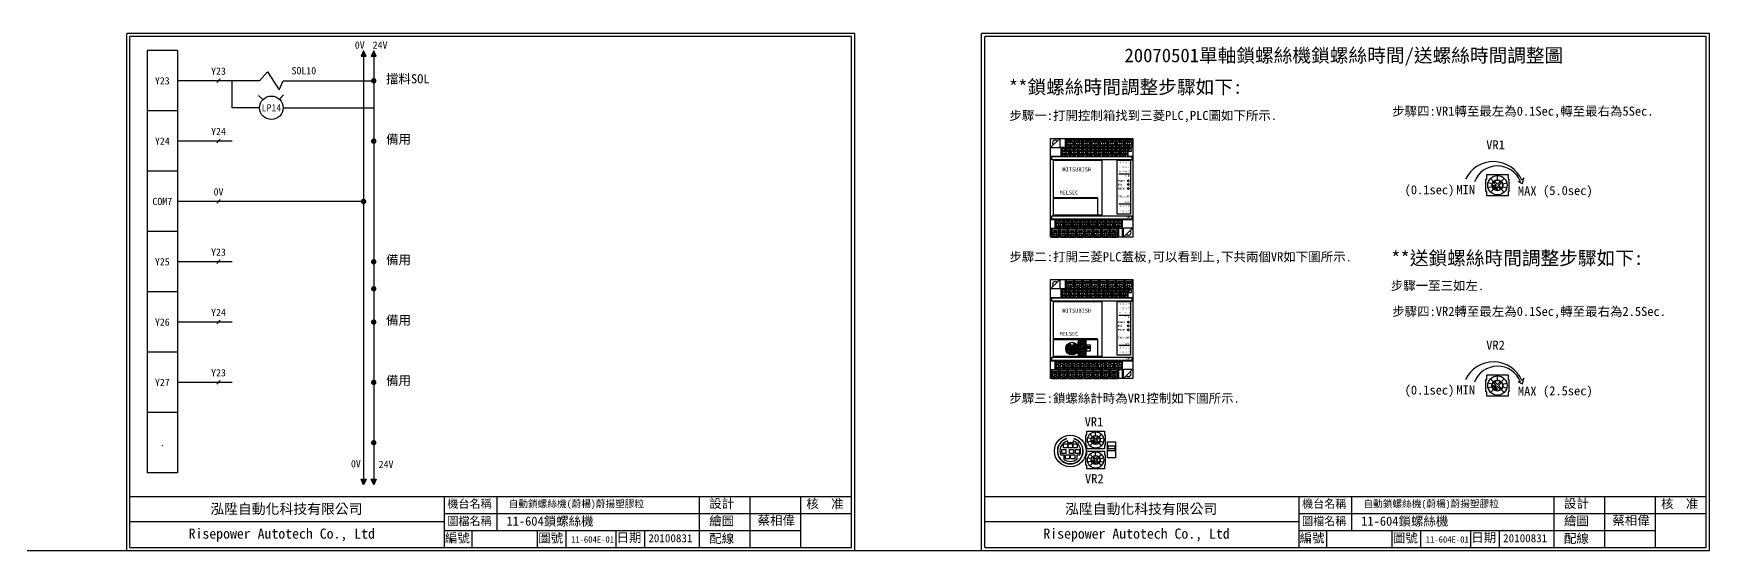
# Model space of a CAD drawing. Extents: x 144 to 2790, y -108 to 96.
# Drawn here: x 2129 to 2790, y -108 to 96 of the extents above; entities that cross this region are included whole.
import ezdxf
from ezdxf.enums import TextEntityAlignment as Align

# ---------------------------------------------------------------- set-up
doc = ezdxf.new("R2010")
doc.units = 0
doc.layers.get('0').update_dxf_attribs({"linetype": 'CONTINUOUS'})
for name, color, linetype in [('7', 7, 'CONTINUOUS'), ('圖框層', 7, 'CONTINUOUS'), ('實線', 7, 'CONTINUOUS'), ('文字層', 4, 'CONTINUOUS'), ('標尺寸層', 3, 'CONTINUOUS')]:
    doc.layers.add(name, color=color, linetype=linetype)
doc.styles.add('STSL', font='KAIU.TTF')

# ---------------------------------------------------------------- blocks, each defined once
blk = doc.blocks.new('FX1S-14MT')
at = {"layer": '標尺寸層', "color": 7}
for p, q in [((5.75, 0), (5.75, -3.5)), ((5.75, 0), (9.05, 0)), ((6.25, -0.7), (6.25, 0)), ((9.05, -0.7), (9.05, 0)), ((9.05, 0), (9.05, -3.5)), ((9.05, 0), (9.05, -3.5)), ((9.05, 0), (12.35, 0)), ((9.55, -0.7), (9.55, 0)), ((12.35, -0.7), (12.35, 0)), ((12.35, 0), (12.35, -3.5)), ((12.35, 0), (12.35, -3.5)), ((12.35, 0), (15.65, 0)), ((12.85, -0.7), (12.85, 0)), ((15.65, -0.7), (15.65, 0)), ((15.65, 0), (15.65, -3.5)), ((15.65, 0), (15.65, -3.5)), ((15.65, 0), (18.95, 0)), ((16.15, -0.7), (16.15, 0)), ((18.95, -0.7), (18.95, 0)), ((18.95, 0), (18.95, -3.5)), ((18.95, 0), (18.95, -3.5)), ((18.95, 0), (22.25, 0)), ((19.45, -0.7), (19.45, 0)), ((22.25, -0.7), (22.25, 0)), ((22.25, 0), (22.25, -3.5)), ((22.25, 0), (22.25, -3.5)), ((22.25, 0), (25.55, 0)), ((22.75, -0.7), (22.75, 0)), ((25.55, -0.7), (25.55, 0)), ((25.55, 0), (25.55, -3.5)), ((25.55, 0), (25.55, -3.5)), ((25.55, 0), (28.85, 0)), ((26.05, -0.7), (26.05, 0)), ((28.85, -0.7), (28.85, 0)), ((28.85, 0), (28.85, -3.5)), ((28.85, 0), (28.85, -3.5)), ((28.85, 0), (32.15, 0)), ((29.35, -0.7), (29.35, 0)), ((32.15, -0.7), (32.15, 0)), ((32.15, 0), (32.15, -3.5)), ((3.55, -0.15), (0.15, -3.55)), ((4.1, -3.5), (4.1, -7)), ((4.1, -3.5), (7.4, -3.5)), ((4.6, -4.2), (4.6, -3.5)), ((6.85, -3.5), (5.75, -3.5)), ((7.4, -4.2), (7.4, -3.5)), ((7.4, -3.5), (7.4, -7)), ((7.4, -3.5), (7.4, -7)), ((7.4, -3.5), (10.7, -3.5)), ((7.9, -4.2), (7.9, -3.5)), ((10.15, -3.5), (9.05, -3.5)), ((10.7, -4.2), (10.7, -3.5)), ((10.7, -3.5), (10.7, -7)), ((10.7, -3.5), (10.7, -7)), ((10.7, -3.5), (14, -3.5)), ((11.2, -4.2), (11.2, -3.5)), ((13.45, -3.5), (12.35, -3.5)), ((14, -4.2), (14, -3.5)), ((14, -3.5), (14, -7)), ((14, -3.5), (14, -7)), ((14, -3.5), (17.3, -3.5)), ((14.5, -4.2), (14.5, -3.5)), ((16.75, -3.5), (15.65, -3.5)), ((17.3, -4.2), (17.3, -3.5)), ((17.3, -3.5), (17.3, -7)), ((17.3, -3.5), (17.3, -7)), ((17.3, -3.5), (20.6, -3.5)), ((17.8, -4.2), (17.8, -3.5)), ((20.05, -3.5), (18.95, -3.5)), ((20.6, -4.2), (20.6, -3.5)), ((20.6, -3.5), (20.6, -7)), ((20.6, -3.5), (20.6, -7)), ((20.6, -3.5), (23.9, -3.5)), ((21.1, -4.2), (21.1, -3.5)), ((23.35, -3.5), (22.25, -3.5)), ((23.9, -4.2), (23.9, -3.5)), ((23.9, -3.5), (23.9, -7)), ((23.9, -3.5), (23.9, -7)), ((23.9, -3.5), (27.2, -3.5)), ((24.4, -4.2), (24.4, -3.5)), ((26.65, -3.5), (25.55, -3.5)), ((27.2, -4.2), (27.2, -3.5)), ((27.2, -3.5), (27.2, -7)), ((27.2, -3.5), (27.2, -7)), ((27.2, -3.5), (30.5, -3.5)), ((27.7, -4.2), (27.7, -3.5)), ((29.95, -3.5), (28.85, -3.5)), ((30.5, -4.2), (30.5, -3.5)), ((30.5, -3.5), (30.5, -7)), ((0, -7), (32.5, -7)), ((5.2, -7), (4.1, -7)), ((8.5, -7), (7.4, -7)), ((11.8, -7), (10.7, -7)), ((15.1, -7), (14, -7)), ((18.4, -7), (17.3, -7)), ((21.7, -7), (20.6, -7)), ((25, -7), (23.9, -7)), ((28.3, -7), (27.2, -7)), ((32.5, -8.67), (31.5, -8.67)), ((32.5, -8.78), (32.5, -9.78)), ((26.87, -14.07), (31.19, -14.07)), ((18.37, -23.41), (1.2, -23.41)), ((26.87, -25.86), (31.19, -25.86)), ((0, -32), (32.5, -32)), ((1.65, -32), (1.65, -35.5)), ((1.65, -32), (4.95, -32)), ((2.15, -32.7), (2.15, -32)), ((4.95, -32.7), (4.95, -32)), ((4.95, -32), (4.95, -35.5)), ((4.95, -32), (4.95, -35.5)), ((4.95, -32), (8.25, -32)), ((5.45, -32.7), (5.45, -32)), ((8.25, -32.7), (8.25, -32)), ((8.25, -32), (8.25, -35.5)), ((8.25, -32), (8.25, -35.5)), ((8.25, -32), (11.55, -32)), ((8.75, -32.7), (8.75, -32)), ((11.55, -32.7), (11.55, -32)), ((11.55, -32), (11.55, -35.5)), ((11.55, -32), (11.55, -35.5)), ((11.55, -32), (14.85, -32)), ((12.05, -32.7), (12.05, -32)), ((14.85, -32.7), (14.85, -32)), ((14.85, -32), (14.85, -35.5)), ((14.85, -32), (14.85, -35.5)), ((14.85, -32), (18.15, -32)), ((15.35, -32.7), (15.35, -32)), ((18.15, -32.7), (18.15, -32)), ((18.15, -32), (18.15, -35.5)), ((18.15, -32), (18.15, -35.5)), ((18.15, -32), (21.45, -32)), ((18.65, -32.7), (18.65, -32)), ((21.45, -32.7), (21.45, -32)), ((21.45, -32), (21.45, -35.5)), ((21.45, -32), (21.45, -35.5)), ((21.45, -32), (24.75, -32)), ((21.95, -32.7), (21.95, -32)), ((24.75, -32.7), (24.75, -32)), ((24.75, -32), (24.75, -35.5)), ((24.75, -32), (24.75, -35.5)), ((24.75, -32), (28.05, -32)), ((25.25, -32.7), (25.25, -32)), ((28.05, -32.7), (28.05, -32)), ((28.05, -32), (28.05, -35.5)), ((28.25, -32), (28.25, -39)), ((0, -35.5), (0, -39)), ((0, -35.5), (3.3, -35.5)), ((1.1, -39), (0, -39)), ((0.5, -36.2), (0.5, -35.5)), ((2.75, -35.5), (1.65, -35.5)), ((3.3, -36.2), (3.3, -35.5)), ((3.3, -35.5), (3.3, -39)), ((3.3, -35.5), (3.3, -39)), ((3.3, -35.5), (6.6, -35.5)), ((4.4, -39), (3.3, -39)), ((3.8, -36.2), (3.8, -35.5)), ((6.05, -35.5), (4.95, -35.5)), ((6.6, -36.2), (6.6, -35.5)), ((6.6, -35.5), (6.6, -39)), ((6.6, -35.5), (6.6, -39)), ((6.6, -35.5), (9.9, -35.5)), ((7.7, -39), (6.6, -39)), ((7.1, -36.2), (7.1, -35.5)), ((9.35, -35.5), (8.25, -35.5)), ((9.9, -36.2), (9.9, -35.5)), ((9.9, -35.5), (9.9, -39)), ((9.9, -35.5), (9.9, -39)), ((9.9, -35.5), (13.2, -35.5)), ((11, -39), (9.9, -39)), ((10.4, -36.2), (10.4, -35.5)), ((12.65, -35.5), (11.55, -35.5)), ((13.2, -36.2), (13.2, -35.5)), ((13.2, -35.5), (13.2, -39)), ((13.2, -35.5), (13.2, -39)), ((13.2, -35.5), (16.5, -35.5)), ((14.3, -39), (13.2, -39)), ((13.7, -36.2), (13.7, -35.5)), ((15.95, -35.5), (14.85, -35.5)), ((16.5, -36.2), (16.5, -35.5)), ((16.5, -35.5), (16.5, -39)), ((16.5, -35.5), (16.5, -39)), ((16.5, -35.5), (19.8, -35.5)), ((17.6, -39), (16.5, -39)), ((17, -36.2), (17, -35.5)), ((19.25, -35.5), (18.15, -35.5)), ((19.8, -36.2), (19.8, -35.5)), ((19.8, -35.5), (19.8, -39)), ((19.8, -35.5), (19.8, -39)), ((19.8, -35.5), (23.1, -35.5)), ((20.9, -39), (19.8, -39)), ((20.3, -36.2), (20.3, -35.5)), ((22.55, -35.5), (21.45, -35.5)), ((23.1, -36.2), (23.1, -35.5)), ((23.1, -35.5), (23.1, -39)), ((23.1, -35.5), (23.1, -39)), ((23.1, -35.5), (26.4, -35.5)), ((24.2, -39), (23.1, -39)), ((23.6, -36.2), (23.6, -35.5)), ((25.85, -35.5), (24.75, -35.5)), ((26.4, -36.2), (26.4, -35.5)), ((26.4, -35.5), (26.4, -39)), ((26.73, -35.5), (26.73, -39)), ((32.35, -35.45), (28.95, -38.85))]:
    blk.add_line(p, q, dxfattribs=at)
for points in [[(0, 0), (3.7, 0), (3.7, -3.7), (0, -3.7)], [(0, 0), (32.5, 0), (32.5, -39), (0, -39)], [(7.4, -4.2), (4.6, -4.2), (4.6, -7), (7.4, -7)], [(9.05, -0.7), (6.25, -0.7), (6.25, -3.5), (9.05, -3.5)], [(10.7, -4.2), (7.9, -4.2), (7.9, -7), (10.7, -7)], [(12.35, -0.7), (9.55, -0.7), (9.55, -3.5), (12.35, -3.5)], [(14, -4.2), (11.2, -4.2), (11.2, -7), (14, -7)], [(15.65, -0.7), (12.85, -0.7), (12.85, -3.5), (15.65, -3.5)], [(17.3, -4.2), (14.5, -4.2), (14.5, -7), (17.3, -7)], [(18.95, -0.7), (16.15, -0.7), (16.15, -3.5), (18.95, -3.5)], [(20.6, -4.2), (17.8, -4.2), (17.8, -7), (20.6, -7)], [(22.25, -0.7), (19.45, -0.7), (19.45, -3.5), (22.25, -3.5)], [(23.9, -4.2), (21.1, -4.2), (21.1, -7), (23.9, -7)], [(25.55, -0.7), (22.75, -0.7), (22.75, -3.5), (25.55, -3.5)], [(27.2, -4.2), (24.4, -4.2), (24.4, -7), (27.2, -7)], [(28.85, -0.7), (26.05, -0.7), (26.05, -3.5), (28.85, -3.5)], [(30.5, -4.2), (27.7, -4.2), (27.7, -7), (30.5, -7)], [(32.15, -0.7), (29.35, -0.7), (29.35, -3.5), (32.15, -3.5)], [(31.93, -4.11), (30.83, -4.11), (30.83, -5.11), (31.93, -5.11)], [(0.46, -7.2), (32.05, -7.2), (32.05, -8.47), (0.46, -8.47)], [(1.2, -8.63), (20.2, -8.63), (20.2, -30.33), (1.2, -30.33)], [(26.3, -8.67), (31.5, -8.67), (31.5, -29.87), (26.3, -29.87)], [(1.2, -23.63), (18.5, -23.63), (18.5, -30.33), (1.2, -30.33)], [(0.46, -30.6), (32.05, -30.6), (32.05, -31.87), (0.46, -31.87)], [(4.95, -32.7), (2.15, -32.7), (2.15, -35.5), (4.95, -35.5)], [(8.25, -32.7), (5.45, -32.7), (5.45, -35.5), (8.25, -35.5)], [(11.55, -32.7), (8.75, -32.7), (8.75, -35.5), (11.55, -35.5)], [(14.85, -32.7), (12.05, -32.7), (12.05, -35.5), (14.85, -35.5)], [(18.15, -32.7), (15.35, -32.7), (15.35, -35.5), (18.15, -35.5)], [(21.45, -32.7), (18.65, -32.7), (18.65, -35.5), (21.45, -35.5)], [(24.75, -32.7), (21.95, -32.7), (21.95, -35.5), (24.75, -35.5)], [(28.05, -32.7), (25.25, -32.7), (25.25, -35.5), (28.05, -35.5)], [(3.3, -36.2), (0.5, -36.2), (0.5, -39), (3.3, -39)], [(6.6, -36.2), (3.8, -36.2), (3.8, -39), (6.6, -39)], [(9.9, -36.2), (7.1, -36.2), (7.1, -39), (9.9, -39)], [(13.2, -36.2), (10.4, -36.2), (10.4, -39), (13.2, -39)], [(16.5, -36.2), (13.7, -36.2), (13.7, -39), (16.5, -39)], [(19.8, -36.2), (17, -36.2), (17, -39), (19.8, -39)], [(23.1, -36.2), (20.3, -36.2), (20.3, -39), (23.1, -39)], [(26.4, -36.2), (23.6, -36.2), (23.6, -39), (26.4, -39)], [(28.8, -35.3), (32.5, -35.3), (32.5, -39), (28.8, -39)]]:
    blk.add_lwpolyline(points, close=True, dxfattribs=at)
for centre, radius in [((6, -5.6), 1.1), ((7.65, -2.1), 1.1), ((9.3, -5.6), 1.1), ((10.95, -2.1), 1.1), ((12.6, -5.6), 1.1), ((14.25, -2.1), 1.1), ((15.9, -5.6), 1.1), ((17.55, -2.1), 1.1), ((19.2, -5.6), 1.1), ((20.85, -2.1), 1.1), ((22.5, -5.6), 1.1), ((24.15, -2.1), 1.1), ((25.8, -5.6), 1.1), ((27.45, -2.1), 1.1), ((29.1, -5.6), 1.1), ((30.75, -2.1), 1.1), ((30.67, -16.76), 0.346), ((30.67, -18.22), 0.346), ((30.67, -19.8), 0.346), ((3.55, -34.1), 1.1), ((6.85, -34.1), 1.1), ((10.15, -34.1), 1.1), ((13.45, -34.1), 1.1), ((16.75, -34.1), 1.1), ((20.05, -34.1), 1.1), ((23.35, -34.1), 1.1), ((26.65, -34.1), 1.1), ((1.9, -37.6), 1.1), ((5.2, -37.6), 1.1), ((8.5, -37.6), 1.1), ((11.8, -37.6), 1.1), ((15.1, -37.6), 1.1), ((18.4, -37.6), 1.1), ((21.7, -37.6), 1.1), ((25, -37.6), 1.1)]:
    blk.add_circle(centre, radius, dxfattribs=at)
for centre, start, end in [((1.85, -1.85), 45, 225), ((30.65, -37.15), 225, 45)]:
    blk.add_arc(centre, 1.1, start, end, dxfattribs=at)
for centre, major_axis, ratio, start_param, end_param in [((6, -5.6), (-0.778, 0.778), 0.176168, 4.886768, 7.679603), ((6, -5.6), (0.778, 0.778), 0.176168, 1.745175, 4.53801), ((6, -5.6), (0.778, 0.778), 0.176168, 4.886768, 7.679603), ((6, -5.6), (-0.778, 0.778), 0.176168, 8.02836, 10.821195), ((7.65, -1.9), (-0.778, 0.778), 0.176168, 4.886768, 7.679603), ((7.65, -2.1), (0.778, 0.778), 0.176168, 1.745175, 4.53801), ((7.65, -1.9), (0.778, 0.778), 0.176168, 4.886768, 7.679603), ((7.65, -2.1), (-0.778, 0.778), 0.176168, 8.02836, 10.821195), ((9.3, -5.6), (-0.778, 0.778), 0.176168, 4.886768, 7.679603), ((9.3, -5.6), (0.778, 0.778), 0.176168, 1.745175, 4.53801), ((9.3, -5.6), (0.778, 0.778), 0.176168, 4.886768, 7.679603), ((9.3, -5.6), (-0.778, 0.778), 0.176168, 8.02836, 10.821195), ((10.95, -1.9), (-0.778, 0.778), 0.176168, 4.886768, 7.679603), ((10.95, -2.1), (0.778, 0.778), 0.176168, 1.745175, 4.53801), ((10.95, -1.9), (0.778, 0.778), 0.176168, 4.886768, 7.679603), ((10.95, -2.1), (-0.778, 0.778), 0.176168, 8.02836, 10.821195), ((12.6, -5.6), (-0.778, 0.778), 0.176168, 4.886768, 7.679603), ((12.6, -5.6), (0.778, 0.778), 0.176168, 1.745175, 4.53801), ((12.6, -5.6), (0.778, 0.778), 0.176168, 4.886768, 7.679603), ((12.6, -5.6), (-0.778, 0.778), 0.176168, 8.02836, 10.821195), ((14.25, -1.9), (-0.778, 0.778), 0.176168, 4.886768, 7.679603), ((14.25, -2.1), (0.778, 0.778), 0.176168, 1.745175, 4.53801), ((14.25, -1.9), (0.778, 0.778), 0.176168, 4.886768, 7.679603), ((14.25, -2.1), (-0.778, 0.778), 0.176168, 8.02836, 10.821195), ((15.9, -5.6), (-0.778, 0.778), 0.176168, 4.886768, 7.679603), ((15.9, -5.6), (0.778, 0.778), 0.176168, 1.745175, 4.53801), ((15.9, -5.6), (0.778, 0.778), 0.176168, 4.886768, 7.679603), ((15.9, -5.6), (-0.778, 0.778), 0.176168, 8.02836, 10.821195), ((17.55, -1.9), (-0.778, 0.778), 0.176168, 4.886768, 7.679603), ((17.55, -2.1), (0.778, 0.778), 0.176168, 1.745175, 4.53801), ((17.55, -1.9), (0.778, 0.778), 0.176168, 4.886768, 7.679603), ((17.55, -2.1), (-0.778, 0.778), 0.176168, 8.02836, 10.821195), ((19.2, -5.6), (-0.778, 0.778), 0.176168, 4.886768, 7.679603), ((19.2, -5.6), (0.778, 0.778), 0.176168, 1.745175, 4.53801), ((19.2, -5.6), (0.778, 0.778), 0.176168, 4.886768, 7.679603), ((19.2, -5.6), (-0.778, 0.778), 0.176168, 8.02836, 10.821195), ((20.85, -1.9), (-0.778, 0.778), 0.176168, 4.886768, 7.679603), ((20.85, -2.1), (0.778, 0.778), 0.176168, 1.745175, 4.53801), ((20.85, -1.9), (0.778, 0.778), 0.176168, 4.886768, 7.679603), ((20.85, -2.1), (-0.778, 0.778), 0.176168, 8.02836, 10.821195), ((22.5, -5.6), (-0.778, 0.778), 0.176168, 4.886768, 7.679603), ((22.5, -5.6), (0.778, 0.778), 0.176168, 1.745175, 4.53801), ((22.5, -5.6), (0.778, 0.778), 0.176168, 4.886768, 7.679603), ((22.5, -5.6), (-0.778, 0.778), 0.176168, 8.02836, 10.821195), ((24.15, -1.9), (-0.778, 0.778), 0.176168, 4.886768, 7.679603), ((24.15, -2.1), (0.778, 0.778), 0.176168, 1.745175, 4.53801), ((24.15, -1.9), (0.778, 0.778), 0.176168, 4.886768, 7.679603), ((24.15, -2.1), (-0.778, 0.778), 0.176168, 8.02836, 10.821195), ((25.8, -5.6), (-0.778, 0.778), 0.176168, 4.886768, 7.679603), ((25.8, -5.6), (0.778, 0.778), 0.176168, 1.745175, 4.53801), ((25.8, -5.6), (0.778, 0.778), 0.176168, 4.886768, 7.679603), ((25.8, -5.6), (-0.778, 0.778), 0.176168, 8.02836, 10.821195), ((27.45, -1.9), (-0.778, 0.778), 0.176168, 4.886768, 7.679603), ((27.45, -2.1), (0.778, 0.778), 0.176168, 1.745175, 4.53801), ((27.45, -1.9), (0.778, 0.778), 0.176168, 4.886768, 7.679603), ((27.45, -2.1), (-0.778, 0.778), 0.176168, 8.02836, 10.821195), ((29.1, -5.6), (-0.778, 0.778), 0.176168, 4.886768, 7.679603), ((29.1, -5.6), (0.778, 0.778), 0.176168, 1.745175, 4.53801), ((29.1, -5.6), (0.778, 0.778), 0.176168, 4.886768, 7.679603), ((29.1, -5.6), (-0.778, 0.778), 0.176168, 8.02836, 10.821195), ((30.75, -1.9), (-0.778, 0.778), 0.176168, 4.886768, 7.679603), ((30.75, -2.1), (0.778, 0.778), 0.176168, 1.745175, 4.53801), ((30.75, -1.9), (0.778, 0.778), 0.176168, 4.886768, 7.679603), ((30.75, -2.1), (-0.778, 0.778), 0.176168, 8.02836, 10.821195), ((18.37, -23.63), (0, 0.227), 0.577995, 4.712389, 6.283185), ((1.9, -37.6), (-0.778, 0.778), 0.176168, 4.886768, 7.679603), ((1.9, -37.6), (0.778, 0.778), 0.176168, 1.745175, 4.53801), ((1.9, -37.6), (0.778, 0.778), 0.176168, 4.886768, 7.679603), ((1.9, -37.6), (-0.778, 0.778), 0.176168, 8.02836, 10.821195), ((3.55, -34.1), (-0.778, 0.778), 0.176168, 4.886768, 7.679603), ((3.55, -34.1), (0.778, 0.778), 0.176168, 1.745175, 4.53801), ((3.55, -34.1), (0.778, 0.778), 0.176168, 4.886768, 7.679603), ((3.55, -34.1), (-0.778, 0.778), 0.176168, 8.02836, 10.821195), ((5.2, -37.6), (-0.778, 0.778), 0.176168, 4.886768, 7.679603), ((5.2, -37.6), (0.778, 0.778), 0.176168, 1.745175, 4.53801), ((5.2, -37.6), (0.778, 0.778), 0.176168, 4.886768, 7.679603), ((5.2, -37.6), (-0.778, 0.778), 0.176168, 8.02836, 10.821195), ((6.85, -34.1), (-0.778, 0.778), 0.176168, 4.886768, 7.679603), ((6.85, -34.1), (0.778, 0.778), 0.176168, 1.745175, 4.53801), ((6.85, -34.1), (0.778, 0.778), 0.176168, 4.886768, 7.679603), ((6.85, -34.1), (-0.778, 0.778), 0.176168, 8.02836, 10.821195), ((8.5, -37.6), (-0.778, 0.778), 0.176168, 4.886768, 7.679603), ((8.5, -37.6), (0.778, 0.778), 0.176168, 1.745175, 4.53801), ((8.5, -37.6), (0.778, 0.778), 0.176168, 4.886768, 7.679603), ((8.5, -37.6), (-0.778, 0.778), 0.176168, 8.02836, 10.821195), ((10.15, -34.1), (-0.778, 0.778), 0.176168, 4.886768, 7.679603), ((10.15, -34.1), (0.778, 0.778), 0.176168, 1.745175, 4.53801), ((10.15, -34.1), (0.778, 0.778), 0.176168, 4.886768, 7.679603), ((10.15, -34.1), (-0.778, 0.778), 0.176168, 8.02836, 10.821195), ((11.8, -37.6), (-0.778, 0.778), 0.176168, 4.886768, 7.679603), ((11.8, -37.6), (0.778, 0.778), 0.176168, 1.745175, 4.53801), ((11.8, -37.6), (0.778, 0.778), 0.176168, 4.886768, 7.679603), ((11.8, -37.6), (-0.778, 0.778), 0.176168, 8.02836, 10.821195), ((13.45, -34.1), (-0.778, 0.778), 0.176168, 4.886768, 7.679603), ((13.45, -34.1), (0.778, 0.778), 0.176168, 1.745175, 4.53801), ((13.45, -34.1), (0.778, 0.778), 0.176168, 4.886768, 7.679603), ((13.45, -34.1), (-0.778, 0.778), 0.176168, 8.02836, 10.821195), ((15.1, -37.6), (-0.778, 0.778), 0.176168, 4.886768, 7.679603), ((15.1, -37.6), (0.778, 0.778), 0.176168, 1.745175, 4.53801), ((15.1, -37.6), (0.778, 0.778), 0.176168, 4.886768, 7.679603), ((15.1, -37.6), (-0.778, 0.778), 0.176168, 8.02836, 10.821195), ((16.75, -34.1), (-0.778, 0.778), 0.176168, 4.886768, 7.679603), ((16.75, -34.1), (0.778, 0.778), 0.176168, 1.745175, 4.53801), ((16.75, -34.1), (0.778, 0.778), 0.176168, 4.886768, 7.679603), ((16.75, -34.1), (-0.778, 0.778), 0.176168, 8.02836, 10.821195), ((18.4, -37.6), (-0.778, 0.778), 0.176168, 4.886768, 7.679603), ((18.4, -37.6), (0.778, 0.778), 0.176168, 1.745175, 4.53801), ((18.4, -37.6), (0.778, 0.778), 0.176168, 4.886768, 7.679603), ((18.4, -37.6), (-0.778, 0.778), 0.176168, 8.02836, 10.821195), ((20.05, -34.1), (-0.778, 0.778), 0.176168, 4.886768, 7.679603), ((20.05, -34.1), (0.778, 0.778), 0.176168, 1.745175, 4.53801), ((20.05, -34.1), (0.778, 0.778), 0.176168, 4.886768, 7.679603), ((20.05, -34.1), (-0.778, 0.778), 0.176168, 8.02836, 10.821195), ((21.7, -37.6), (-0.778, 0.778), 0.176168, 4.886768, 7.679603), ((21.7, -37.6), (0.778, 0.778), 0.176168, 1.745175, 4.53801), ((21.7, -37.6), (0.778, 0.778), 0.176168, 4.886768, 7.679603), ((21.7, -37.6), (-0.778, 0.778), 0.176168, 8.02836, 10.821195), ((23.35, -34.1), (-0.778, 0.778), 0.176168, 4.886768, 7.679603), ((23.35, -34.1), (0.778, 0.778), 0.176168, 1.745175, 4.53801), ((23.35, -34.1), (0.778, 0.778), 0.176168, 4.886768, 7.679603), ((23.35, -34.1), (-0.778, 0.778), 0.176168, 8.02836, 10.821195), ((25, -37.6), (-0.778, 0.778), 0.176168, 4.886768, 7.679603), ((25, -37.6), (0.778, 0.778), 0.176168, 1.745175, 4.53801), ((25, -37.6), (0.778, 0.778), 0.176168, 4.886768, 7.679603), ((25, -37.6), (-0.778, 0.778), 0.176168, 8.02836, 10.821195), ((26.65, -34.1), (-0.778, 0.778), 0.176168, 4.886768, 7.679603), ((26.65, -34.1), (0.778, 0.778), 0.176168, 1.745175, 4.53801), ((26.65, -34.1), (0.778, 0.778), 0.176168, 4.886768, 7.679603), ((26.65, -34.1), (-0.778, 0.778), 0.176168, 8.02836, 10.821195)]:
    blk.add_ellipse(centre, major_axis=major_axis, ratio=ratio, start_param=start_param, end_param=end_param, dxfattribs=at)
at = {"layer": '圖框層', "color": 4, "style": 'STSL'}
for s, height, p in [('MITSUBISH', 1.61, (4.67, -13.07)), ('10 11 12 13', 0.4752, (27.12, -13.22)), ('4 5 6 7', 0.72, (27.24, -11.68)), ('0 1 2 3', 0.72, (27.24, -9.89)), ('POWER', 0.72, (26.49, -17.14)), ('RUN', 0.72, (26.49, -18.61)), ('ERROR', 0.72, (26.49, -20.19)), ('I N', 0.72, (29.32, -15.2)), ('MELSEC', 1.56, (3.57, -22.17)), ('FX1s-20MT', 0.72, (26.66, -23.24)), ('0 1 2 3', 0.72, (27.24, -27.14)), ('OUT', 0.72, (29.32, -25.53)), ('4 5 6 7', 0.72, (27.24, -29.15)), ('20MT', 0.475, (29.8, -31.41))]:
    blk.add_text(s, height=height, dxfattribs=at).set_placement(p)
blk = doc.blocks.new('PLC-VR1&VR2')
at = {"layer": '標尺寸層'}
h = blk.add_hatch(color=7, dxfattribs=at)
edge = h.paths.add_edge_path()
edge.add_arc((16.76, -4.27), 0.178, 0, 360)
h = blk.add_hatch(color=7, dxfattribs=at)
edge = h.paths.add_edge_path()
edge.add_arc((17.72, -5.23), 0.178, 0, 360)
h = blk.add_hatch(color=7, dxfattribs=at)
edge = h.paths.add_edge_path()
edge.add_arc((16.76, -12.18), 0.178, 0, 360)
h = blk.add_hatch(color=7, dxfattribs=at)
edge = h.paths.add_edge_path()
edge.add_arc((17.72, -13.14), 0.178, 0, 360)
at = {"layer": '標尺寸層', "color": 7}
for p, q in [((6.46, -3.65), (6.46, -3.55)), ((6.81, -4.49), (6.81, -5.13)), ((6.81, -5.13), (9.05, -5.13)), ((9.05, -4.49), (9.05, -5.13)), ((9.4, -3.65), (9.4, -3.55)), ((16.18, -3.61), (14.83, -3.25)), ((16.18, -4.54), (14.83, -4.9)), ((15.66, -1.82), (16.64, -2.8)), ((16.64, -5.35), (15.66, -6.34)), ((17.91, -2.28), (17.91, -0.88)), ((20.17, -1.82), (19.19, -2.8)), ((19.19, -5.35), (20.17, -6.34)), ((19.65, -3.61), (21, -3.25)), ((19.65, -4.54), (21, -4.9)), ((22.83, -6.37), (22.67, -6.53)), ((22.83, -7.49), (22.83, -6.37)), ((25.57, -7.49), (25.57, -6.37)), ((25.57, -6.37), (25.7, -6.37)), ((16.18, -11.52), (14.83, -11.16)), ((16.18, -12.45), (14.83, -12.81)), ((15.66, -9.73), (16.64, -10.71)), ((17.91, -10.18), (17.91, -8.79)), ((20.17, -9.73), (19.19, -10.71)), ((19.65, -11.52), (21, -11.16)), ((19.65, -12.45), (21, -12.81)), ((22.67, -8.35), (22.83, -7.49)), ((22.83, -7.49), (25.57, -7.49)), ((25.7, -8.35), (25.57, -7.49)), ((16.64, -13.26), (15.66, -14.24)), ((19.19, -13.26), (20.17, -14.24))]:
    blk.add_line(p, q, dxfattribs=at)
for points in [[(5.24, -5.61), (6.84, -5.61), (6.84, -7.21), (5.24, -7.21)], [(7.15, -5.61), (8.75, -5.61), (8.75, -7.21), (7.15, -7.21)], [(9.05, -5.61), (10.65, -5.61), (10.65, -7.21), (9.05, -7.21)], [(22.67, -4.81), (25.7, -4.81), (25.7, -11.07), (22.67, -11.07)], [(4.63, -7.82), (6.23, -7.82), (6.23, -9.42), (4.63, -9.42)], [(6, -9.98), (7.6, -9.98), (7.6, -11.58), (6, -11.58)], [(7.6, -7.82), (9.2, -7.82), (9.2, -9.42), (7.6, -9.42)], [(8.08, -9.98), (9.68, -9.98), (9.68, -11.58), (8.08, -11.58)], [(9.93, -7.82), (11.53, -7.82), (11.53, -9.42), (9.93, -9.42)]]:
    blk.add_lwpolyline(points, close=True, dxfattribs=at)
for points in [[(14.41, -6.1), (14.05, -6.1), (14.05, -2.05), (14.41, -2.05)], [(14.41, -2.05), (14.41, -0.58), (21.41, -0.58), (21.41, -2.05)], [(21.41, -6.1), (21.41, -7.58), (14.41, -7.58), (14.41, -6.1)], [(17.54, -4.08), (16.81, -3.34), (17.18, -2.97), (17.91, -3.71)], [(17.54, -4.08), (16.81, -4.81), (17.18, -5.18), (17.91, -4.45)], [(18.28, -4.08), (19.02, -3.34), (18.65, -2.97), (17.91, -3.71)], [(18.28, -4.08), (19.02, -4.81), (18.65, -5.18), (17.91, -4.45)], [(21.41, -2.05), (21.68, -2.05), (21.68, -6.1), (21.41, -6.1)], [(25.7, -6.37), (25.7, -8.35), (22.67, -8.35), (22.67, -6.37)], [(22.83, -6.37), (25.57, -6.37)], [(4.13, -9.98), (5.34, -9.98), (5.34, -11.61)], [(10.67, -11.48), (10.67, -9.98), (11.73, -9.98)], [(14.41, -14.01), (14.05, -14.01), (14.05, -9.96), (14.41, -9.96)], [(14.41, -9.96), (14.41, -8.48), (21.41, -8.48), (21.41, -9.96)], [(17.54, -11.98), (16.81, -11.25), (17.18, -10.88), (17.91, -11.61)], [(17.54, -11.98), (16.81, -12.72), (17.18, -13.09), (17.91, -12.35)], [(18.28, -11.98), (19.02, -11.25), (18.65, -10.88), (17.91, -11.61)], [(18.28, -11.98), (19.02, -12.72), (18.65, -13.09), (17.91, -12.35)], [(21.41, -9.96), (21.68, -9.96), (21.68, -14.01), (21.41, -14.01)], [(21.41, -14.01), (21.41, -15.48), (14.41, -15.48), (14.41, -14.01)]]:
    blk.add_lwpolyline(points, dxfattribs=at)
for centre, radius in [((7.93, -8.43), 6.25), ((17.91, -4.08), 3.2), ((17.91, -4.08), 1.8), ((17.91, -4.08), 1.69), ((16.76, -4.27), 0.178), ((17.72, -5.23), 0.178), ((17.91, -11.98), 3.2), ((17.91, -11.98), 1.8), ((17.91, -11.98), 1.69), ((16.76, -12.18), 0.178), ((17.72, -13.14), 0.178)]:
    blk.add_circle(centre, radius, dxfattribs=at)
for radius, start, end in [(5.1, 106.71987, 73.28013), (5, 107.06441, 72.93559), (4.1, 105.87486, 202.15404), (4.1, 337.84596, 74.12514), (4.1, 230.77423, 311.89238)]:
    blk.add_arc((7.93, -8.43), radius, start, end, dxfattribs=at)
blk = doc.blocks.new('鍵頭')
blk.add_hatch(color=256).paths.add_polyline_path([(0, 4.5), (-2, 0), (2, 0)])
for p, q in [((0, 4.5), (-2, 0)), ((-2, 0), (2, 0)), ((2, 0), (0, 4.5))]:
    blk.add_line(p, q)
blk = doc.blocks.new('共用點')
at = {"layer": '7', "const_width": 2.25}
blk.add_lwpolyline([(-1.125, 0, 1), (1.125, 0, 1)], format="xyb", close=True, dxfattribs=at)

msp = doc.modelspace()

# ---------------------------------------------------------------- hatches: boundary and pattern name
at = {"layer": '標尺寸層'}
h = msp.add_hatch(color=7, dxfattribs=at)
edge = h.paths.add_edge_path()
edge.add_arc((2705.17, 35.8), 0.213, 0, 360)
h = msp.add_hatch(color=7, dxfattribs=at)
edge = h.paths.add_edge_path()
edge.add_arc((2706.32, 34.64), 0.213, 0, 360)
h = msp.add_hatch(color=7, dxfattribs=at)
edge = h.paths.add_edge_path()
edge.add_arc((2705.17, -43.21), 0.213, 0, 360)
h = msp.add_hatch(color=7, dxfattribs=at)
edge = h.paths.add_edge_path()
edge.add_arc((2706.32, -44.37), 0.213, 0, 360)

# ---------------------------------------------------------------- linework, layer by layer
for p, q in [((2174.21, 89.15), (2174.21, -77.44)), ((2186.11, 89.15), (2174.21, 89.15)), ((2186.11, 89.15), (2186.11, -77.44)), ((2259.52, 86.94), (2259.52, -79.96)), ((2263.52, 86.94), (2263.52, -79.96)), ((2218.54, 77.25), (2186.11, 77.25)), ((2227.82, 77.25), (2263.52, 77.25)), ((2218.54, 66.6), (2207.7, 66.6)), ((2227.82, 66.6), (2263.52, 66.6)), ((2186.11, 65.35), (2174.21, 65.35)), ((2207.7, 53.45), (2186.11, 53.45)), ((2186.11, 41.55), (2174.21, 41.55)), ((2259.52, 29.65), (2186.11, 29.65)), ((2186.11, 17.76), (2174.21, 17.76)), ((2207.7, 5.86), (2186.11, 5.86)), ((2186.11, -6.04), (2174.21, -6.04)), ((2207.7, -17.94), (2186.11, -17.94)), ((2186.11, -29.84), (2174.21, -29.84)), ((2207.7, -41.74), (2186.11, -41.74)), ((2186.11, -53.64), (2174.21, -53.64)), ((2186.11, -77.44), (2174.21, -77.44))]:
    msp.add_line(p, q)
at = {"layer": '7'}
for p, q in [((2218.54, 77.25), (2221.63, 80.82)), ((2221.63, 80.82), (2226.27, 73.68)), ((2226.27, 73.68), (2227.82, 77.25))]:
    msp.add_line(p, q, dxfattribs=at)
msp.add_circle((2223.18, 66.6), 4.64, dxfattribs=at)
at = {"layer": '圖框層', "color": 7}
for p, q in [((2453.16, 95.91), (2166.16, 95.91)), ((2166.16, -108.06), (2166.16, 95.91)), ((2451.91, 94.66), (2167.41, 94.66)), ((2167.41, -106.81), (2167.41, 94.66)), ((2451.91, -106.81), (2451.91, 94.66)), ((2453.16, -108.06), (2453.16, 95.91)), ((2790.16, 95.91), (2503.16, 95.91)), ((2503.16, -108.06), (2503.16, 95.91)), ((2788.91, 94.66), (2504.41, 94.66)), ((2504.41, -106.81), (2504.41, 94.66)), ((2788.91, -106.81), (2788.91, 94.66)), ((2790.16, -108.06), (2790.16, 95.91)), ((2167.41, -86.81), (2277.89, -86.81)), ((2277.89, -86.81), (2451.91, -86.81)), ((2291.43, -106.81), (2291.43, -86.81)), ((2391.91, -106.81), (2391.91, -86.81)), ((2411.91, -106.81), (2411.91, -86.81)), ((2431.91, -106.81), (2431.91, -86.81)), ((2504.41, -86.81), (2614.89, -86.81)), ((2614.89, -86.81), (2788.91, -86.81)), ((2628.43, -106.81), (2628.43, -86.81)), ((2728.91, -106.81), (2728.91, -86.81)), ((2748.91, -106.81), (2748.91, -86.81)), ((2768.91, -106.81), (2768.91, -86.81)), ((2291.43, -93.48), (2451.91, -93.48)), ((2628.43, -93.48), (2788.91, -93.48)), ((2291.43, -100.14), (2431.91, -100.14)), ((2302.31, -106.81), (2302.31, -100.06)), ((2328.08, -106.81), (2328.08, -100.14)), ((2339.39, -106.81), (2339.39, -100.14)), ((2628.43, -100.14), (2768.91, -100.14)), ((2639.31, -106.81), (2639.31, -100.06)), ((2665.08, -106.81), (2665.08, -100.14)), ((2676.39, -106.81), (2676.39, -100.14)), ((2166.16, -108.06), (2453.16, -108.06)), ((2167.41, -106.81), (2451.91, -106.81)), ((2503.16, -108.06), (2790.16, -108.06)), ((2504.41, -106.81), (2788.91, -106.81))]:
    msp.add_line(p, q, dxfattribs=at)
at = {"layer": '圖框層', "color": 4}
for p in [(2371.7, -100.14), (2708.7, -100.14)]:
    msp.add_point(p, dxfattribs=at)
at = {"layer": '實線'}
for p, q in [((2203.04, 77.97), (2201.61, 76.54)), ((2203.04, 54.17), (2201.61, 52.74)), ((2203.04, 30.37), (2201.61, 28.94)), ((2203.04, 6.57), (2201.61, 5.14)), ((2203.04, -17.23), (2201.61, -18.66)), ((2203.04, -41.03), (2201.61, -42.46))]:
    msp.add_line(p, q, dxfattribs=at)
at = {"layer": '標尺寸層', "color": 7}
for p, q in [((2207.7, 66.6), (2207.7, 77.25)), ((2219.84, 69.83), (2218.15, 71.47)), ((2226.38, 69.97), (2228, 71.67)), ((2706.56, 38.19), (2706.56, 39.86)), ((2704.47, 36.59), (2702.85, 37.02)), ((2704.47, 35.47), (2702.85, 35.04)), ((2703.85, 38.74), (2705.03, 37.56)), ((2705.03, 34.5), (2703.85, 33.32)), ((2709.27, 38.74), (2708.09, 37.56)), ((2708.09, 34.5), (2709.27, 33.32)), ((2708.64, 36.59), (2710.26, 37.02)), ((2708.64, 35.47), (2710.26, 35.04)), ((2716.48, 36.58), (2714.69, 37.53)), ((2714.69, 37.53), (2715.67, 37.51)), ((2716.91, 38.96), (2716.24, 38)), ((2716.48, 36.58), (2716.91, 38.96)), ((2706.56, -40.82), (2706.56, -39.15)), ((2704.47, -42.42), (2702.85, -41.99)), ((2704.47, -43.54), (2702.85, -43.97)), ((2703.85, -40.27), (2705.03, -41.45)), ((2705.03, -44.51), (2703.85, -45.69)), ((2709.27, -40.27), (2708.09, -41.45)), ((2708.09, -44.51), (2709.27, -45.69)), ((2708.64, -42.42), (2710.26, -41.99)), ((2708.64, -43.54), (2710.26, -43.97)), ((2716.48, -42.43), (2714.69, -41.48)), ((2714.69, -41.48), (2715.67, -41.5)), ((2716.91, -40.05), (2716.24, -41.01)), ((2716.48, -42.43), (2716.91, -40.05)), ((2312.21, -100.14), (2312.21, -86.81)), ((2649.21, -100.14), (2649.21, -86.81)), ((2291.43, -96.81), (2167.41, -96.81)), ((2628.43, -96.81), (2504.41, -96.81)), ((2359.09, -106.81), (2359.09, -100.14)), ((2370.36, -106.81), (2370.36, -100.14)), ((2696.09, -106.81), (2696.09, -100.14)), ((2707.36, -106.81), (2707.36, -100.14)), ((2116.16, -108.06), (2166.16, -108.06)), ((2453.16, -108.06), (2503.16, -108.06))]:
    msp.add_line(p, q, dxfattribs=at)
for points in [[(2702.36, 38.46), (2702.36, 40.23), (2710.76, 40.23), (2710.76, 38.46)], [(2702.36, 33.6), (2701.92, 33.6), (2701.92, 38.46), (2702.36, 38.46)], [(2710.76, 33.6), (2710.76, 31.83), (2702.36, 31.83), (2702.36, 33.6)], [(2706.11, 36.03), (2705.23, 36.91), (2705.68, 37.36), (2706.56, 36.47)], [(2706.11, 36.03), (2705.23, 35.15), (2705.68, 34.7), (2706.56, 35.59)], [(2707, 36.03), (2707.88, 36.91), (2707.44, 37.36), (2706.56, 36.47)], [(2707, 36.03), (2707.88, 35.15), (2707.44, 34.7), (2706.56, 35.59)], [(2710.76, 38.46), (2711.08, 38.46), (2711.08, 33.6), (2710.76, 33.6)], [(2702.36, -40.55), (2702.36, -38.78), (2710.76, -38.78), (2710.76, -40.55)], [(2702.36, -45.41), (2701.92, -45.41), (2701.92, -40.55), (2702.36, -40.55)], [(2710.76, -45.41), (2710.76, -47.18), (2702.36, -47.18), (2702.36, -45.41)], [(2706.11, -42.98), (2705.23, -42.1), (2705.68, -41.65), (2706.56, -42.54)], [(2706.11, -42.98), (2705.23, -43.86), (2705.68, -44.31), (2706.56, -43.42)], [(2707, -42.98), (2707.88, -42.1), (2707.44, -41.65), (2706.56, -42.54)], [(2707, -42.98), (2707.88, -43.86), (2707.44, -44.31), (2706.56, -43.42)], [(2710.76, -40.55), (2711.08, -40.55), (2711.08, -45.41), (2710.76, -45.41)]]:
    msp.add_lwpolyline(points, dxfattribs=at)
for centre, radius in [((2706.56, 36.03), 3.83), ((2706.56, 36.03), 2.16), ((2706.56, 36.03), 2.03), ((2705.17, 35.8), 0.213), ((2706.32, 34.64), 0.213), ((2706.56, -42.98), 3.83), ((2706.56, -42.98), 2.16), ((2706.56, -42.98), 2.03), ((2705.17, -43.21), 0.213), ((2706.32, -44.37), 0.213)]:
    msp.add_circle(centre, radius, dxfattribs=at)
for centre, radius, start, end in [((2705.01, 33.1), 12.25, 23.57849, 154.4129), ((2706.59, 33.89), 9.77, 21.73957, 158.88116), ((2705.01, -45.91), 12.25, 23.57849, 154.4129), ((2706.59, -45.12), 9.77, 21.73957, 158.88116)]:
    msp.add_arc(centre, radius, start, end, dxfattribs=at)

# ---------------------------------------------------------------- block references
at = {"xscale": 0.4759799999999359, "yscale": 0.4759799999999927, "zscale": 0.47598}
for name, p in [('鍵頭', (2259.52, 86.94)), ('鍵頭', (2263.52, 86.94)), ('共用點', (2263.52, 77.25)), ('共用點', (2263.52, 53.45)), ('共用點', (2259.52, 29.65)), ('共用點', (2263.52, 5.86)), ('共用點', (2263.52, -4.79)), ('共用點', (2263.52, -17.94)), ('共用點', (2263.52, -41.74)), ('共用點', (2263.52, -65.54))]:
    msp.add_blockref(name, p, dxfattribs=at)
at = {"xscale": -0.4759799999999359, "yscale": 0.4759799999999927, "zscale": 0.47598, "rotation": 180}
for p in [(2259.52, -79.96), (2263.52, -79.96)]:
    msp.add_blockref('鍵頭', p, dxfattribs=at)
at = {"layer": '標尺寸層', "color": 7}
for name, p in [('FX1S-14MT', (2530.37, 54.55)), ('FX1S-14MT', (2530.37, -1.19)), ('PLC-VR1&VR2', (2530.21, -60.37))]:
    msp.add_blockref(name, p, dxfattribs=at)
at = {"layer": '標尺寸層', "color": 7, "xscale": 0.3999999999999773, "yscale": 0.4000000000000004, "zscale": 0.4}
msp.add_blockref('PLC-VR1&VR2', (2535.66, -25.03), dxfattribs=at)

# ---------------------------------------------------------------- texts
for p in [(2259.95, 91.34), (2258.42, -73.82)]:
    msp.add_text('0V', height=2.856).set_placement(p, align=Align.MIDDLE_RIGHT)
for s, p in [('24V', (2263.1, 91.34)), ('SOL10', (2231.11, 81.24)), ('24V', (2265.46, -74.07))]:
    msp.add_text(s, height=2.856).set_placement(p, align=Align.MIDDLE_LEFT)
for s, height, p in [('Y23', 2.856, (2180.16, 77.25)), ('Y24', 2.856, (2180.16, 53.45)), ('COM7', 2.856, (2180.16, 29.65)), ('Y25', 2.856, (2180.16, 5.86)), ('Y26', 2.856, (2180.16, -17.94)), ('Y27', 2.856, (2180.16, -41.74)), ('.', 2.86, (2180.16, -65.54))]:
    msp.add_text(s, height=height).set_placement(p, align=Align.MIDDLE_CENTER)
for tag, p in [('Y23', (2202.32, 81.06)), ('Y24', (2202.32, 57.26)), ('0V', (2202.32, 33.46)), ('Y23', (2202.32, 9.66)), ('Y24', (2202.32, -14.13)), ('Y23', (2202.32, -37.93))]:
    msp.add_attdef(tag, text='R1', height=2.856).set_placement(p, align=Align.MIDDLE_CENTER)
at = {"layer": '7'}
msp.add_attdef('LP14', text='R1', height=2.856, dxfattribs=at).set_placement((2223.18, 66.6), align=Align.MIDDLE_CENTER)
at = {"layer": '圖框層', "color": 4, "style": 'STSL'}
for s, height, p in [('20070501單軸鎖螺絲機鎖螺絲時間/送螺絲時間調整圖', 5.4, (2559.52, 84.58)), ('擋料SOL', 3.6, (2268.38, 76.24)), ('**鎖螺絲時間調整步驟如下:', 5.4, (2513.93, 72.1)), ('步驟四:VR1轉至最左為0.1Sec,轉至最右為5Sec.', 3.6, (2665.08, 63.49)), ('步驟一:打開控制箱找到三菱PLC,PLC圖如下所示.', 3.6, (2514.15, 61.78)), ('備用', 3.6, (2268.38, 52.44)), ('VR1', 3.6, (2702.14, 50.17)), ('(0.1sec)', 3.6, (2669.97, 32.46)), ('MIN', 3.6, (2690.38, 32.5)), ('MAX', 3.6, (2714.62, 31.99)), ('(5.0sec)', 3.6, (2724.52, 32.16)), ('備用', 3.6, (2268.38, 4.84)), ('步驟二:打開三菱PLC蓋板,可以看到上,下共兩個VR如下圖所示.', 3.6, (2514.15, 6.04)), ('**送鎖螺絲時間調整步驟如下:', 5.4, (2664.65, 4.59)), ('步驟一至三如左.', 3.6, (2664.5, -5.36)), ('步驟四:VR2轉至最左為0.1Sec,轉至最右為2.5Sec.', 3.6, (2665.08, -15.52)), ('備用', 3.6, (2268.38, -18.96)), ('VR2', 3.6, (2702.14, -28.84)), ('備用', 3.6, (2268.38, -42.75)), ('步驟三:鎖螺絲計時為VR1控制如下圖所示.', 3.6, (2514.15, -49.79)), ('(0.1sec)', 3.6, (2669.97, -46.55)), ('MIN', 3.6, (2690.38, -46.51)), ('MAX', 3.6, (2714.62, -47.02)), ('(2.5sec)', 3.6, (2724.52, -46.85)), ('VR1', 3.6, (2543.82, -59.11)), ('VR2', 3.6, (2543.95, -81.51)), ('泓陞自動化科技有限公司', 4, (2199.09, -93.62)), ('自動鎖螺絲機(蔚楊)蔚揚塑膠粒', 2.8, (2316.69, -91.02)), ('設計', 3.6, (2395.79, -91.27)), ('核  准', 3.6, (2434.07, -91.41)), ('泓陞自動化科技有限公司', 4, (2536.09, -93.62)), ('自動鎖螺絲機(蔚楊)蔚揚塑膠粒', 2.8, (2653.69, -91.02)), ('設計', 3.6, (2732.79, -91.27)), ('核  准', 3.6, (2771.07, -91.41)), ('11-604鎖螺絲機', 3.6, (2315.85, -98.26)), ('繪圖', 3.6, (2395.79, -98.18)), ('11-604鎖螺絲機', 3.6, (2652.85, -98.26)), ('繪圖', 3.6, (2732.79, -98.18)), ('Risepower Autotech Co., Ltd', 4, (2190.53, -103.39)), ('編號', 3.6, (2291.59, -104.9)), ('圖號', 3.6, (2328.35, -104.9)), ('日期', 3.6, (2359.23, -104.73)), ('配線', 3.6, (2395.79, -105.09)), ('Risepower Autotech Co., Ltd', 4, (2527.53, -103.39)), ('編號', 3.6, (2628.59, -104.9)), ('圖號', 3.6, (2665.35, -104.9)), ('日期', 3.6, (2696.23, -104.73)), ('配線', 3.6, (2732.79, -105.09))]:
    msp.add_text(s, height=height, dxfattribs=at).set_placement(p)
at = {"layer": '文字層', "color": 4, "style": 'STSL'}
for s, height, p in [('機台名稱', 3.2, (2292.55, -91.25)), ('機台名稱', 3.2, (2629.55, -91.25)), ('圖檔名稱', 3.2, (2292.55, -98.04)), ('蔡相偉', 3.6, (2414.88, -97.98)), ('圖檔名稱', 3.2, (2629.55, -98.04)), ('蔡相偉', 3.6, (2751.88, -97.98)), ('11-604E-01', 2.5, (2341.28, -104.94)), ('20100831', 3.2, (2371.78, -104.81)), ('11-604E-01', 2.5, (2678.28, -104.94)), ('20100831', 3.2, (2708.78, -104.81))]:
    msp.add_text(s, height=height, dxfattribs=at).set_placement(p)

doc.saveas('drawing.dxf')
